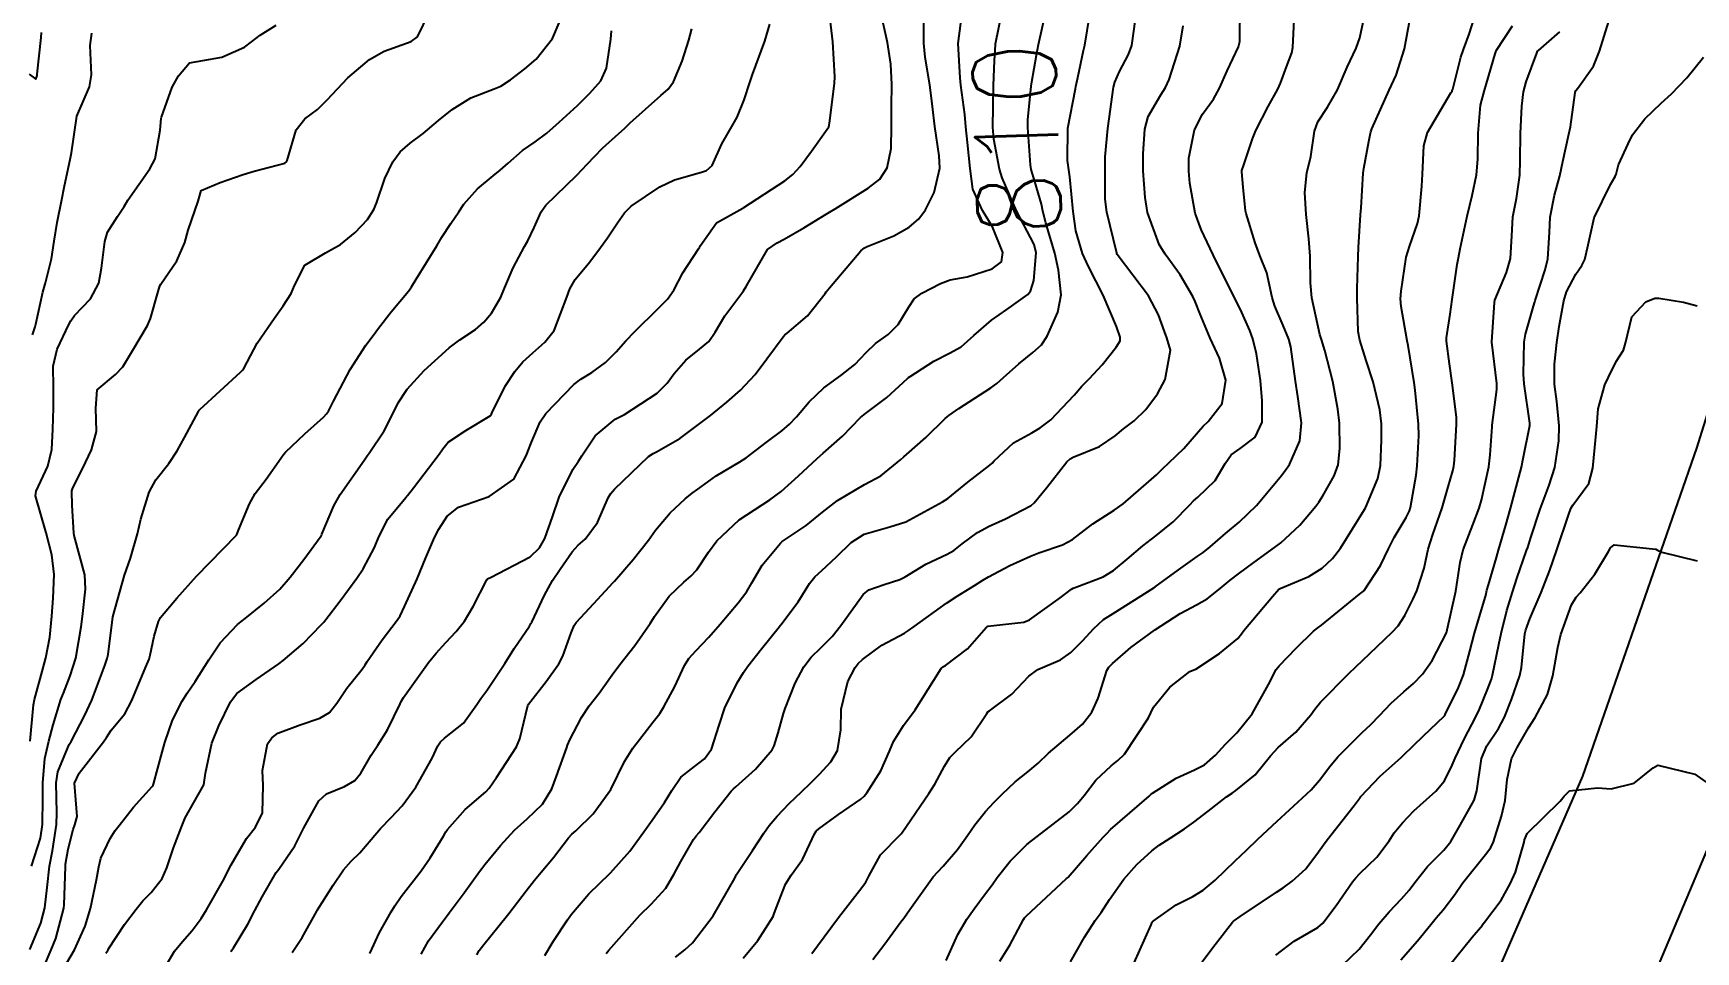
# Model space of a CAD drawing. Header units: metres. Extents: x 307586 to 320046, y 7427249 to 7434250.
# Drawn here: x 319260.7 to 319340.5, y 7428476.5 to 7428520.6 of the extents above; entities that cross this region are included whole.
import ezdxf
from ezdxf.enums import TextEntityAlignment as Align

# ---------------------------------------------------------------- set-up
doc = ezdxf.new("R2010")
doc.units = ezdxf.units.M
doc.header["$MEASUREMENT"] = 0
for name, color, linetype in [('Cotas', 45, 'Continuous'), ('Curvas de Nivel 1m', 11, 'Continuous'), ('Curvas de Nivel 5m', 15, 'Continuous'), ('Vias Primárias', 230, 'Continuous')]:
    doc.layers.add(name, color=color, linetype=linetype)
doc.styles.add('Style-STANDARD', font='STANDARD.shx')

msp = doc.modelspace()

# ---------------------------------------------------------------- linework, layer by layer
at = {"layer": 'Curvas de Nivel 1m', "flags": 128}
for points, elevation in [([(319267.061, 7428475.767), (319267.492, 7428476.508), (319267.866, 7428476.969), (319268.338, 7428477.497), (319268.767, 7428478.073), (319269.03, 7428478.49), (319269.866, 7428479.976), (319270.105, 7428480.474), (319270.2, 7428480.648), (319270.38, 7428480.957), (319270.95, 7428481.909), (319271.377, 7428482.46), (319271.718, 7428483.148), (319271.747, 7428484.457), (319271.708, 7428485.18), (319271.959, 7428486.455), (319272.153, 7428486.747), (319272.451, 7428486.96), (319273.522, 7428487.369), (319274.462, 7428487.688), (319274.92, 7428487.961), (319275.285, 7428488.412), (319275.762, 7428489.126), (319276.489, 7428490.032), (319276.643, 7428490.247), (319276.731, 7428490.398), (319277.455, 7428491.445), (319278.175, 7428492.383), (319278.312, 7428492.595), (319278.53, 7428493.046), (319279.141, 7428494.371), (319279.53, 7428495.343), (319279.966, 7428496.359), (319280.173, 7428496.752), (319280.578, 7428497.375), (319281.122, 7428497.807), (319282.593, 7428498.33), (319283.765, 7428499.155), (319284.382, 7428500.312), (319284.44, 7428500.488), (319284.622, 7428500.933), (319285.042, 7428501.899), (319285.307, 7428502.3), (319286.657, 7428503.701), (319286.986, 7428503.95), (319287.519, 7428504.271), (319288.174, 7428504.761), (319288.678, 7428505.266), (319289.147, 7428505.792), (319289.578, 7428506.247), (319290.704, 7428507.345), (319291.146, 7428507.788), (319291.444, 7428508.223), (319291.88, 7428509.059), (319292.639, 7428510.211), (319292.679, 7428510.265), (319292.735, 7428510.366), (319293.503, 7428511.451), (319294.763, 7428512.164), (319294.778, 7428512.174), (319294.812, 7428512.189), (319296.776, 7428513.479), (319297.159, 7428513.777), (319297.517, 7428514.153), (319298.054, 7428514.888), (319298.81, 7428515.952), (319298.886, 7428516.065), (319298.91, 7428516.139), (319298.92, 7428516.244), (319299.166, 7428518.135), (319299.182, 7428518.48), (319299.08, 7428520.137), (319298.88, 7428521.925)], 806), ([(319300.999, 7428476.103), (319301.576, 7428476.863), (319302.351, 7428477.911), (319302.481, 7428478.088), (319302.774, 7428478.501), (319303.893, 7428480.067), (319304.122, 7428480.319), (319304.381, 7428480.581), (319305.062, 7428481.384), (319305.539, 7428482.049), (319305.888, 7428482.565), (319306.415, 7428483.214), (319306.815, 7428483.64), (319307.208, 7428484.032), (319307.835, 7428484.623), (319308.439, 7428485.105), (319308.937, 7428485.521), (319309.436, 7428486.005), (319310.462, 7428486.878), (319311.056, 7428487.395), (319311.514, 7428487.98), (319311.815, 7428488.642), (319312.236, 7428489.973), (319312.333, 7428490.134), (319312.498, 7428490.303), (319313.387, 7428491.079), (319314.522, 7428491.912), (319314.538, 7428491.924), (319314.564, 7428491.94), (319315.757, 7428492.702), (319316.535, 7428493.131), (319317.038, 7428493.415), (319317.663, 7428493.909), (319318.144, 7428494.309), (319318.554, 7428494.619), (319319.288, 7428495.163), (319320.284, 7428495.874), (319320.575, 7428496.094), (319321.492, 7428496.952), (319322.261, 7428497.853), (319322.402, 7428498.045), (319322.601, 7428498.361), (319323.14, 7428499.317), (319323.328, 7428499.839), (319323.415, 7428500.622), (319323.393, 7428501.839), (319323.32, 7428502.513), (319323.081, 7428503.846), (319322.685, 7428505.337), (319322.526, 7428505.852), (319322.454, 7428506.093), (319322.073, 7428507.856), (319322.009, 7428508.571), (319321.99, 7428509.858), (319321.921, 7428510.688), (319321.799, 7428511.86), (319321.728, 7428512.906), (319321.831, 7428513.86), (319322.014, 7428514.639), (319322.203, 7428515.856), (319322.363, 7428516.309), (319322.824, 7428517.005), (319323.292, 7428517.845), (319323.763, 7428518.927), (319324.192, 7428519.837), (319324.37, 7428520.333), (319324.697, 7428521.832)], 817), ([(319304.515, 7428476.058), (319305.086, 7428477.312), (319305.519, 7428478.048), (319305.865, 7428478.538), (319306.365, 7428479.203), (319306.72, 7428479.686), (319306.965, 7428480.034), (319307.588, 7428480.825), (319308.397, 7428481.63), (319308.612, 7428481.805), (319308.891, 7428482.013), (319310.415, 7428483.196), (319310.821, 7428483.584), (319311.14, 7428483.983), (319311.707, 7428484.704), (319312.444, 7428485.395), (319312.764, 7428485.649), (319313.077, 7428485.961), (319314.225, 7428487.698), (319314.347, 7428487.942), (319314.476, 7428488.21), (319315.249, 7428489.169), (319316.217, 7428489.923), (319316.411, 7428490.004), (319316.495, 7428490.043), (319317.632, 7428490.783), (319318.517, 7428491.507), (319318.685, 7428491.733), (319318.799, 7428491.896), (319320.181, 7428493.517), (319320.492, 7428493.871), (319320.519, 7428493.895), (319320.544, 7428493.91), (319321.922, 7428494.487), (319322.558, 7428494.889), (319323.062, 7428495.347), (319323.447, 7428495.837), (319324.592, 7428497.699), (319324.636, 7428497.776), (319324.656, 7428497.819), (319325.235, 7428499.192), (319325.365, 7428499.813), (319325.419, 7428501.028), (319325.411, 7428501.812), (319325.327, 7428502.49), (319325.006, 7428503.825), (319324.678, 7428504.848), (319324.365, 7428505.833), (319324.288, 7428506.243), (319324.236, 7428507.835), (319324.248, 7428508.306), (319324.286, 7428509.835), (319324.302, 7428510.279), (319324.404, 7428511.834), (319324.428, 7428512.172), (319324.533, 7428513.832), (319324.561, 7428514.058), (319324.806, 7428515.351), (319324.885, 7428515.756), (319324.901, 7428515.829), (319324.947, 7428515.961), (319325.783, 7428517.816), (319326.108, 7428518.547), (319326.515, 7428519.805), (319326.883, 7428521.8)], 818), ([(319307.088, 7428476.032), (319307.572, 7428476.796), (319308.228, 7428478.021), (319308.276, 7428478.099), (319308.355, 7428478.191), (319310.297, 7428479.991), (319310.339, 7428480.025), (319310.374, 7428480.059), (319311.275, 7428481.096), (319312.057, 7428481.973), (319312.223, 7428482.154), (319312.407, 7428482.337), (319314.255, 7428483.943), (319314.345, 7428484.02), (319314.425, 7428484.081), (319315.554, 7428484.811), (319316.442, 7428485.206), (319316.913, 7428485.448), (319317.452, 7428485.91), (319317.929, 7428486.435), (319318.464, 7428486.975), (319319.205, 7428487.889), (319320.064, 7428489.452), (319320.27, 7428489.873), (319320.353, 7428490.014), (319320.498, 7428490.198), (319321.323, 7428491.05), (319322.15, 7428491.854), (319322.354, 7428492.022), (319322.526, 7428492.155), (319324.35, 7428493.632), (319324.543, 7428493.786), (319324.559, 7428493.804), (319324.573, 7428493.82), (319325.364, 7428495.009), (319325.751, 7428495.808), (319326.021, 7428496.363), (319326.588, 7428497.309), (319326.756, 7428497.633), (319326.805, 7428497.798), (319327.068, 7428499.343), (319327.127, 7428499.795), (319327.205, 7428501.227), (319327.192, 7428501.795), (319327.027, 7428503.429), (319326.976, 7428503.797), (319326.689, 7428505.565), (319326.649, 7428505.801), (319326.353, 7428507.449), (319326.327, 7428507.806), (319326.348, 7428508.176), (319326.603, 7428509.802), (319326.748, 7428510.327), (319327.133, 7428511.423), (319327.214, 7428511.795), (319327.35, 7428513.222), (319327.383, 7428513.794), (319327.442, 7428515.155), (319327.625, 7428515.792), (319328.741, 7428517.69), (319328.8, 7428517.78), (319328.809, 7428517.804), (319328.834, 7428517.866), (319329.225, 7428519.407), (319329.35, 7428519.773), (319329.617, 7428520.515), (319330.023, 7428521.763)], 819), ([(319260.546, 7428476.588), (319261.078, 7428477.846), (319261.271, 7428478.581), (319261.377, 7428479.566), (319261.49, 7428480.579), (319261.635, 7428481.327), (319261.821, 7428482.576), (319261.836, 7428483.148), (319261.811, 7428484.576), (319261.885, 7428485.118), (319262.441, 7428486.424), (319262.522, 7428486.569), (319263.186, 7428487.836), (319263.515, 7428488.554), (319264.142, 7428490.206), (319264.258, 7428490.552), (319264.299, 7428490.749), (319264.523, 7428492.55), (319265.095, 7428494.542), (319265.374, 7428495.36), (319265.72, 7428496.533), (319265.873, 7428497.231), (319266.269, 7428498.525), (319266.599, 7428499.131), (319267.213, 7428499.908), (319267.619, 7428500.51), (319267.975, 7428501.154), (319268.641, 7428502.399), (319268.679, 7428502.463), (319268.704, 7428502.499), (319270.661, 7428504.288), (319270.753, 7428504.378), (319270.812, 7428504.469), (319271.459, 7428505.678), (319271.989, 7428506.457), (319272.276, 7428506.868), (319272.698, 7428507.48), (319273.083, 7428508.071), (319273.246, 7428508.445), (319273.745, 7428509.417), (319274.729, 7428510.009), (319275.456, 7428510.419), (319276.166, 7428510.985), (319276.751, 7428511.618), (319277.056, 7428512.1), (319277.18, 7428512.396), (319277.583, 7428513.583), (319277.964, 7428514.388), (319278.314, 7428514.858), (319278.796, 7428515.276), (319279.424, 7428515.75), (319280.153, 7428516.36), (319280.818, 7428516.899), (319281.716, 7428517.449), (319282.828, 7428517.886), (319283.142, 7428518.014), (319283.613, 7428518.322), (319284.306, 7428518.848), (319284.843, 7428519.316), (319285.627, 7428520.298), (319285.996, 7428521.163)], 802), ([(319260.63, 7428480.587), (319261.05, 7428481.926), (319261.153, 7428482.582), (319261.168, 7428483.83), (319261.162, 7428484.583), (319261.267, 7428485.75), (319261.453, 7428486.58), (319261.664, 7428487.368), (319262.041, 7428488.574), (319262.159, 7428488.89), (319262.484, 7428489.716), (319262.757, 7428490.567), (319263.014, 7428492.067), (319263.07, 7428492.565), (319263.224, 7428493.875), (319263.192, 7428494.564), (319262.681, 7428496.45), (319262.651, 7428496.569), (319262.583, 7428497.903), (319262.565, 7428498.57), (319262.566, 7428498.597), (319262.594, 7428498.687), (319263.215, 7428499.956), (319263.506, 7428500.561), (319263.739, 7428501.446), (319263.72, 7428502.559), (319263.773, 7428503.437), (319264.659, 7428504.182), (319265.007, 7428504.545), (319265.482, 7428505.349), (319266.191, 7428506.527), (319266.344, 7428506.87), (319266.708, 7428508.165), (319266.792, 7428508.438), (319266.832, 7428508.519), (319267.604, 7428509.632), (319267.979, 7428510.508), (319268.138, 7428511.11), (319268.623, 7428512.501), (319268.653, 7428512.612), (319268.768, 7428513.015), (319269.677, 7428513.392), (319270.776, 7428513.771), (319271.305, 7428513.938), (319272.782, 7428514.317), (319272.856, 7428514.376), (319272.891, 7428514.449), (319273.331, 7428515.911), (319273.743, 7428516.441), (319274.348, 7428516.896), (319274.817, 7428517.354), (319275.814, 7428518.415), (319276.842, 7428519.295), (319277.546, 7428519.693), (319278.851, 7428520.164), (319279.156, 7428520.375), (319279.703, 7428521.535)], 801), ([(319270.201, 7428476.472), (319270.246, 7428476.549), (319270.326, 7428476.672), (319271.001, 7428477.806), (319271.35, 7428478.46), (319271.703, 7428479.113), (319272.371, 7428480.28), (319272.489, 7428480.448), (319273.264, 7428481.563), (319273.696, 7428482.431), (319274.416, 7428483.719), (319274.783, 7428484.052), (319275.644, 7428484.408), (319276.135, 7428484.694), (319276.429, 7428485.045), (319276.929, 7428485.904), (319277.244, 7428486.392), (319277.709, 7428487.132), (319278.314, 7428488.382), (319278.366, 7428488.49), (319278.476, 7428488.68), (319279.677, 7428490.362), (319280.051, 7428490.806), (319280.507, 7428491.31), (319281.012, 7428491.848), (319281.4, 7428492.341), (319281.817, 7428493.05), (319282.469, 7428494.331), (319282.501, 7428494.373), (319282.544, 7428494.395), (319282.651, 7428494.436), (319284.554, 7428495.432), (319285.006, 7428495.856), (319285.258, 7428496.3), (319285.625, 7428497.341), (319285.952, 7428498.29), (319286.606, 7428499.614), (319286.871, 7428500.017), (319287.032, 7428500.276), (319287.669, 7428501.228), (319288.639, 7428502.03), (319288.79, 7428502.108), (319289.078, 7428502.253), (319290.653, 7428503.28), (319291.127, 7428503.757), (319291.473, 7428504.222), (319292.024, 7428504.866), (319292.681, 7428505.386), (319293.132, 7428505.759), (319293.436, 7428506.203), (319293.906, 7428506.992), (319294.712, 7428508.073), (319294.798, 7428508.189), (319294.927, 7428508.399), (319295.952, 7428510.172), (319296.403, 7428510.499), (319296.741, 7428510.676), (319297.683, 7428511.217), (319298.759, 7428511.87), (319298.928, 7428511.97), (319299.201, 7428512.133), (319300.773, 7428513.115), (319301.332, 7428513.549), (319301.695, 7428514.101), (319301.874, 7428515.022), (319301.892, 7428516.099), (319301.889, 7428517.032), (319301.909, 7428518.099), (319301.872, 7428519.071), (319301.698, 7428520.102), (319301.373, 7428521.608)], 807), ([(319273.136, 7428476.438), (319273.609, 7428477.156), (319274.315, 7428478.421), (319274.354, 7428478.491), (319275.106, 7428479.672), (319275.604, 7428480.408), (319275.964, 7428480.82), (319276.385, 7428481.227), (319276.931, 7428481.859), (319277.367, 7428482.39), (319277.882, 7428482.912), (319278.414, 7428483.475), (319279.075, 7428484.37), (319279.848, 7428485.769), (319280.128, 7428486.355), (319280.249, 7428486.549), (319280.448, 7428486.72), (319281.354, 7428487.446), (319282.002, 7428488.335), (319282.185, 7428488.624), (319282.48, 7428489.021), (319283.34, 7428490.317), (319283.781, 7428491.034), (319284.52, 7428492.103), (319284.595, 7428492.226), (319284.632, 7428492.299), (319285.239, 7428493.59), (319285.629, 7428494.289), (319285.994, 7428494.843), (319286.564, 7428495.666), (319286.86, 7428495.986), (319287.198, 7428496.274), (319287.78, 7428497.069), (319288.303, 7428498.263), (319288.406, 7428498.45), (319288.597, 7428498.672), (319290.242, 7428500.236), (319290.457, 7428500.39), (319290.617, 7428500.471), (319291.744, 7428501.101), (319292.636, 7428501.778), (319292.883, 7428501.964), (319293.216, 7428502.204), (319293.997, 7428502.849), (319294.655, 7428503.433), (319295.354, 7428504.18), (319295.919, 7428504.926), (319296.69, 7428505.993), (319296.776, 7428506.074), (319296.897, 7428506.158), (319297.864, 7428506.986), (319298.712, 7428508.066), (319298.763, 7428508.139), (319298.92, 7428508.341), (319300.417, 7428510.115), (319300.597, 7428510.25), (319300.736, 7428510.313), (319302.009, 7428510.833), (319302.75, 7428511.255), (319303.201, 7428511.64), (319303.533, 7428512.082), (319303.938, 7428512.911), (319304.213, 7428514.076), (319304.191, 7428514.677), (319303.974, 7428516.078), (319303.87, 7428517.032), (319303.73, 7428518.081), (319303.518, 7428519.412), (319303.447, 7428520.084), (319303.454, 7428521.504)], 808), ([(319276.865, 7428476.395), (319277.331, 7428477.397), (319277.882, 7428478.385), (319278.059, 7428478.68), (319278.36, 7428479.122), (319279.331, 7428480.366), (319279.762, 7428480.979), (319280.398, 7428482.031), (319280.516, 7428482.235), (319280.597, 7428482.348), (319281.444, 7428483.308), (319282.421, 7428484.159), (319282.596, 7428484.327), (319282.942, 7428484.837), (319283.898, 7428486.308), (319284.065, 7428486.689), (319284.443, 7428488.3), (319284.474, 7428488.366), (319285.329, 7428489.447), (319285.94, 7428490.286), (319286.128, 7428490.654), (319286.516, 7428491.789), (319286.66, 7428492.139), (319286.763, 7428492.278), (319287.607, 7428493.195), (319288.542, 7428494.189), (319288.608, 7428494.259), (319289.502, 7428495.303), (319290.233, 7428496.235), (319290.578, 7428496.715), (319291.268, 7428497.541), (319292, 7428498.216), (319292.331, 7428498.477), (319292.598, 7428498.679), (319293.49, 7428499.315), (319294.611, 7428499.992), (319294.916, 7428500.185), (319295.887, 7428500.908), (319296.633, 7428501.472), (319297.002, 7428501.792), (319297.334, 7428502.153), (319297.938, 7428502.86), (319298.657, 7428503.531), (319299.464, 7428504.128), (319300.136, 7428504.653), (319300.68, 7428505.23), (319301.134, 7428505.658), (319301.744, 7428506.099), (319302.222, 7428506.57), (319302.706, 7428507.395), (319302.989, 7428507.808), (319303.349, 7428508.084), (319304.25, 7428508.542), (319304.719, 7428508.717), (319305.529, 7428508.866), (319306.725, 7428509.247), (319307.172, 7428509.592), (319307.246, 7428510.035), (319306.751, 7428511.266), (319306.258, 7428512.048), (319305.792, 7428513.074), (319305.665, 7428514.057), (319305.545, 7428515.316), (319305.461, 7428516.06), (319305.412, 7428516.654), (319305.231, 7428518.064), (319305.188, 7428518.416), (319305.098, 7428520.066), (319305.299, 7428521.641)], 809), ([(319281.991, 7428476.333), (319282.113, 7428476.545), (319282.33, 7428476.83), (319283.008, 7428477.655), (319283.526, 7428478.312), (319284.364, 7428479.401), (319284.758, 7428479.907), (319285.077, 7428480.293), (319285.672, 7428480.999), (319286.398, 7428481.938), (319286.56, 7428482.119), (319286.741, 7428482.277), (319287.579, 7428483.101), (319288.423, 7428484.26), (319289.09, 7428485.604), (319289.481, 7428486.245), (319290.466, 7428487.516), (319290.781, 7428487.916), (319290.976, 7428488.225), (319291.497, 7428489.206), (319291.97, 7428490.215), (319292.169, 7428490.542), (319292.504, 7428490.916), (319293.134, 7428491.58), (319293.677, 7428492.193), (319294.533, 7428493.214), (319294.95, 7428493.765), (319295.192, 7428494.174), (319295.689, 7428495.035), (319296.572, 7428496.091), (319296.609, 7428496.123), (319296.651, 7428496.159), (319297.798, 7428496.93), (319298.587, 7428497.568), (319299.31, 7428498.129), (319300.601, 7428498.896), (319301.385, 7428499.322), (319302.349, 7428500.093), (319302.483, 7428500.223), (319302.617, 7428500.337), (319303.552, 7428501.158), (319304.475, 7428502.072), (319304.563, 7428502.152), (319304.644, 7428502.213), (319305.128, 7428502.543), (319306.658, 7428503.542), (319306.949, 7428503.748), (319307.272, 7428504.034), (319308.006, 7428504.693), (319308.681, 7428505.233), (319309.098, 7428505.602), (319309.374, 7428506.01), (319309.872, 7428507.17), (319310.035, 7428508), (319309.904, 7428509.182), (319309.732, 7428510.005), (319309.309, 7428511.458), (319309.161, 7428512.014), (319309.096, 7428512.345), (319308.777, 7428513.442), (319308.605, 7428514.022), (319308.57, 7428514.239), (319308.434, 7428516.024), (319308.442, 7428516.399), (319308.607, 7428518.022), (319308.634, 7428518.223), (319308.848, 7428519.503), (319308.955, 7428520.018), (319309.306, 7428521.584)], 811), ([(319285.257, 7428476.291), (319285.656, 7428476.964), (319286.349, 7428478.009), (319286.459, 7428478.172), (319286.538, 7428478.278), (319287.377, 7428479.255), (319288.373, 7428480.23), (319288.404, 7428480.26), (319289.335, 7428481.3), (319290.017, 7428482.236), (319290.409, 7428482.799), (319291.006, 7428483.636), (319291.352, 7428484.221), (319291.789, 7428484.86), (319292.44, 7428485.366), (319292.919, 7428485.73), (319293.262, 7428486.198), (319293.623, 7428487.351), (319293.891, 7428488.189), (319294.485, 7428489.38), (319294.787, 7428489.88), (319294.997, 7428490.175), (319295.662, 7428491.012), (319296.522, 7428492.088), (319296.555, 7428492.127), (319296.584, 7428492.159), (319297.42, 7428493.266), (319297.963, 7428494.146), (319298.218, 7428494.474), (319298.552, 7428494.774), (319299.263, 7428495.429), (319299.959, 7428496.119), (319300.577, 7428496.522), (319301.813, 7428496.865), (319302.583, 7428497.104), (319304.352, 7428498.064), (319304.595, 7428498.232), (319305.566, 7428499.014), (319306.611, 7428499.822), (319306.726, 7428499.925), (319306.827, 7428500.038), (319307.757, 7428500.897), (319308.633, 7428501.386), (319309.038, 7428501.613), (319309.538, 7428502.007), (319310.655, 7428503.19), (319311.035, 7428503.611), (319311.398, 7428503.983), (319312.006, 7428504.644), (319312.686, 7428505.484), (319312.866, 7428505.792), (319312.875, 7428505.968), (319312.698, 7428506.484), (319312.062, 7428507.977), (319311.357, 7428509.353), (319311.061, 7428509.987), (319310.749, 7428511.072), (319310.61, 7428511.992), (319310.45, 7428513.666), (319310.405, 7428513.996), (319310.344, 7428514.442), (319310.359, 7428515.997), (319310.722, 7428517.882), (319310.75, 7428517.991), (319310.837, 7428518.428), (319311.115, 7428519.723), (319311.172, 7428519.987), (319311.41, 7428521.449)], 812), ([(319288.21, 7428476.386), (319288.336, 7428476.553), (319289.819, 7428478.238), (319290.358, 7428478.764), (319291.067, 7428479.521), (319291.471, 7428480.219), (319291.784, 7428480.814), (319292.398, 7428481.857), (319292.545, 7428482.063), (319292.663, 7428482.206), (319293.417, 7428483.199), (319294.2, 7428484.183), (319294.308, 7428484.299), (319294.426, 7428484.398), (319295.375, 7428485.235), (319296.171, 7428486.163), (319296.264, 7428486.352), (319296.461, 7428486.986), (319296.716, 7428487.912), (319296.788, 7428488.157), (319297.272, 7428489.365), (319297.687, 7428490.148), (319298.036, 7428490.609), (319298.507, 7428491.06), (319299.046, 7428491.601), (319299.464, 7428492.126), (319300.538, 7428493.617), (319300.809, 7428493.839), (319301.547, 7428494.1), (319302.295, 7428494.344), (319302.549, 7428494.473), (319303.552, 7428495.081), (319304.565, 7428495.563), (319304.885, 7428495.74), (319305.291, 7428496.053), (319306.022, 7428496.602), (319306.582, 7428496.901), (319307.363, 7428497.254), (319308.592, 7428497.895), (319308.749, 7428498.018), (319309.329, 7428498.738), (319310.314, 7428499.994), (319310.471, 7428500.137), (319310.616, 7428500.208), (319311.885, 7428500.716), (319312.632, 7428501.24), (319313.028, 7428501.574), (319313.548, 7428501.961), (319314.107, 7428502.496), (319314.656, 7428503.253), (319315.03, 7428503.944), (319315.281, 7428505.344), (319315.107, 7428505.944), (319314.992, 7428506.242), (319314.704, 7428507.046), (319314.228, 7428507.955), (319312.733, 7428509.943), (319312.718, 7428509.97), (319312.708, 7428509.996), (319312.223, 7428511.975), (319312.155, 7428512.59), (319312.148, 7428513.976), (319312.152, 7428514.617), (319312.274, 7428515.975), (319312.345, 7428516.448), (319312.556, 7428517.973), (319312.609, 7428518.199), (319312.84, 7428518.717), (319313.277, 7428519.538), (319313.436, 7428519.964), (319313.605, 7428521.23)], 813), ([(319298.077, 7428476.401), (319298.339, 7428476.765), (319299.359, 7428478.125), (319300.366, 7428479.42), (319300.663, 7428479.814), (319300.816, 7428480.106), (319301.366, 7428481.123), (319302.315, 7428482.091), (319302.361, 7428482.133), (319302.404, 7428482.196), (319303.696, 7428484.071), (319303.979, 7428484.517), (319304.443, 7428485.381), (319304.701, 7428485.806), (319304.951, 7428486.055), (319305.72, 7428486.788), (319306.472, 7428487.908), (319306.527, 7428487.984), (319306.592, 7428488.039), (319307.666, 7428488.843), (319308.49, 7428489.703), (319308.921, 7428490.014), (319310.004, 7428490.493), (319310.506, 7428490.831), (319311.079, 7428491.42), (319311.584, 7428491.979), (319312.078, 7428492.424), (319312.53, 7428492.715), (319314.479, 7428493.941), (319314.517, 7428493.966), (319314.544, 7428493.991), (319315.675, 7428494.81), (319316.566, 7428495.437), (319316.847, 7428495.639), (319317.186, 7428495.914), (319317.932, 7428496.554), (319318.585, 7428497.093), (319319.416, 7428497.888), (319320.607, 7428499.326), (319320.84, 7428499.638), (319320.992, 7428499.866), (319321.5, 7428500.996), (319321.57, 7428501.861), (319321.397, 7428503.121), (319321.288, 7428503.864), (319321.056, 7428505.498), (319320.959, 7428505.867), (319320.7, 7428506.529), (319320.296, 7428507.463), (319320.166, 7428507.878), (319319.901, 7428509.053), (319319.58, 7428509.887), (319319.343, 7428510.492), (319318.917, 7428511.898), (319318.89, 7428512.024), (319318.776, 7428513.165), (319318.712, 7428513.901), (319318.716, 7428513.968), (319318.787, 7428514.198), (319319.214, 7428515.487), (319319.385, 7428515.891), (319319.98, 7428517.038), (319320.433, 7428517.876), (319320.559, 7428518.152), (319320.849, 7428518.942), (319321.107, 7428519.62), (319321.162, 7428519.867), (319321.234, 7428521.512)], 816), ([(319316.743, 7428475.916), (319317.429, 7428476.823), (319318.267, 7428477.901), (319318.309, 7428477.945), (319318.354, 7428477.973), (319318.636, 7428478.176), (319320.368, 7428479.337), (319320.689, 7428479.547), (319321.13, 7428479.862), (319321.775, 7428480.463), (319322.394, 7428481.273), (319322.631, 7428481.615), (319322.805, 7428481.844), (319324.097, 7428483.502), (319324.347, 7428483.821), (319324.38, 7428483.864), (319324.424, 7428483.923), (319325.343, 7428484.908), (319326.349, 7428485.801), (319326.406, 7428485.848), (319326.454, 7428485.892), (319327.421, 7428486.833), (319328.411, 7428487.781), (319328.443, 7428487.81), (319328.474, 7428487.856), (319329.114, 7428489.15), (319329.348, 7428489.767), (319329.648, 7428490.897), (319329.879, 7428491.76), (319330.429, 7428493.639), (319330.456, 7428493.751), (319330.471, 7428493.824), (319330.548, 7428494.086), (319330.924, 7428495.39), (319331.028, 7428495.745), (319331.377, 7428496.95), (319331.594, 7428497.74), (319331.805, 7428498.537), (319332.124, 7428499.735), (319332.215, 7428500.146), (319332.533, 7428501.731), (319332.532, 7428501.844), (319332.255, 7428503.734), (319332.218, 7428504.186), (319332.261, 7428505.734), (319332.318, 7428506.112), (319332.71, 7428507.451), (319332.771, 7428507.671), (319332.786, 7428507.729), (319333.265, 7428509.195), (319333.395, 7428509.723), (319333.479, 7428511), (319333.513, 7428511.722), (319333.707, 7428512.787), (319333.963, 7428513.718), (319334.113, 7428514.397), (319334.406, 7428515.714), (319334.474, 7428516.056), (319334.712, 7428517.711), (319334.744, 7428517.801), (319334.836, 7428517.924), (319335.58, 7428518.971), (319335.878, 7428519.695), (319336.325, 7428521.136)], 822), ([(319260.513, 7428518.595), (319260.829, 7428518.351), (319260.895, 7428518.527), (319260.904, 7428518.589), (319261.084, 7428520.354), (319261.1, 7428520.588)], 798), ([(319260.678, 7428506.074), (319260.806, 7428506.464), (319260.836, 7428506.588), (319261.164, 7428508.128), (319261.293, 7428508.584), (319261.585, 7428509.721), (319261.712, 7428510.58), (319261.856, 7428511.469), (319262.082, 7428512.577), (319262.196, 7428513.148), (319262.494, 7428514.573), (319262.54, 7428514.818), (319262.803, 7428516.57), (319263.412, 7428517.976), (319263.505, 7428518.563), (319263.445, 7428519.966), (319263.529, 7428520.563)], 799), ([(319261.197, 7428475.698), (319261.574, 7428476.577), (319261.788, 7428477.118), (319262.176, 7428478.572), (319262.194, 7428478.733), (319262.251, 7428480.571), (319262.263, 7428480.683), (319262.385, 7428481.406), (319262.622, 7428482.344), (319262.707, 7428482.565), (319262.81, 7428482.967), (319262.682, 7428484.566), (319262.914, 7428485.049), (319264.079, 7428486.545), (319264.226, 7428486.764), (319264.451, 7428487.104), (319265.104, 7428487.893), (319265.438, 7428488.53), (319266.115, 7428490.15), (319266.266, 7428490.523), (319266.316, 7428490.702), (319266.509, 7428491.623), (319266.716, 7428492.322), (319266.824, 7428492.517), (319267.596, 7428493.445), (319268.543, 7428494.5), (319270.459, 7428496.472), (319270.501, 7428496.534), (319270.567, 7428496.712), (319271.08, 7428497.971), (319271.367, 7428498.462), (319271.894, 7428499.163), (319272.61, 7428500.176), (319272.723, 7428500.337), (319272.809, 7428500.448), (319273.735, 7428501.33), (319274.639, 7428502.138), (319274.783, 7428502.286), (319274.881, 7428502.426), (319275.122, 7428502.898), (319275.911, 7428504.411), (319276.675, 7428505.585), (319277.023, 7428506.053), (319277.282, 7428506.394), (319277.89, 7428507.193), (319278.71, 7428508.173), (319278.8, 7428508.291), (319278.855, 7428508.378), (319279.093, 7428508.751), (319280.081, 7428510.36), (319280.322, 7428510.773), (319280.749, 7428511.428), (319281.126, 7428511.978), (319281.371, 7428512.344), (319282.022, 7428513.086), (319282.777, 7428513.708), (319283.124, 7428513.982), (319283.493, 7428514.323), (319284.181, 7428514.927), (319284.798, 7428515.339), (319285.349, 7428515.758), (319285.952, 7428516.293), (319286.821, 7428517.089), (319287.422, 7428517.679), (319287.942, 7428518.269), (319288.221, 7428518.885), (319288.434, 7428520.264), (319288.459, 7428520.664)], 803), ([(319262.317, 7428475.947), (319262.69, 7428476.564), (319263.199, 7428477.698), (319263.454, 7428478.553), (319263.748, 7428479.931), (319263.849, 7428480.548), (319263.959, 7428480.966), (319264.393, 7428481.906), (319264.643, 7428482.294), (319264.827, 7428482.536), (319265.528, 7428483.413), (319266.422, 7428484.405), (319266.468, 7428484.474), (319266.487, 7428484.519), (319266.895, 7428486.059), (319267.017, 7428486.514), (319267.387, 7428487.583), (319267.855, 7428488.506), (319268.097, 7428488.884), (319268.482, 7428489.447), (319269.141, 7428490.49), (319269.684, 7428491.303), (319270.519, 7428492.183), (319270.677, 7428492.312), (319270.881, 7428492.466), (319271.787, 7428493.201), (319272.537, 7428493.88), (319273.046, 7428494.445), (319273.697, 7428495.293), (319274.519, 7428496.43), (319274.538, 7428496.456), (319274.564, 7428496.52), (319275.138, 7428497.868), (319275.438, 7428498.417), (319276.61, 7428500.087), (319276.742, 7428500.268), (319276.837, 7428500.398), (319277.549, 7428501.471), (319278.019, 7428502.386), (319278.22, 7428502.812), (319278.654, 7428503.469), (319279.474, 7428504.368), (319280.674, 7428505.462), (319281.183, 7428505.839), (319281.925, 7428506.338), (319282.333, 7428506.689), (319282.695, 7428507.125), (319283.142, 7428507.892), (319283.328, 7428508.324), (319283.743, 7428509.299), (319284.292, 7428510.314), (319284.45, 7428510.6), (319284.747, 7428511.233), (319285.085, 7428511.978), (319285.31, 7428512.302), (319286.777, 7428513.734), (319287.049, 7428514.008), (319287.295, 7428514.275), (319288.023, 7428515.039), (319288.805, 7428515.75), (319289.081, 7428515.983), (319289.355, 7428516.252), (319290.826, 7428517.573), (319291.18, 7428517.876), (319291.437, 7428518.224), (319291.855, 7428519.208), (319292.171, 7428520.217), (319292.309, 7428520.768)], 804), ([(319291.528, 7428476.218), (319291.985, 7428476.565), (319292.34, 7428476.899), (319293.343, 7428478.195), (319294.371, 7428480.007), (319294.425, 7428480.127), (319294.457, 7428480.179), (319295.223, 7428481.339), (319295.774, 7428482.166), (319296.033, 7428482.537), (319296.411, 7428482.982), (319296.986, 7428483.585), (319297.585, 7428484.148), (319298.012, 7428484.562), (319298.436, 7428485), (319298.981, 7428485.596), (319299.299, 7428486.127), (319299.461, 7428487.123), (319299.483, 7428488.125), (319299.807, 7428489.441), (319300.155, 7428490.115), (319300.301, 7428490.307), (319300.499, 7428490.507), (319301.427, 7428491.183), (319302.518, 7428491.77), (319302.719, 7428491.888), (319302.98, 7428492.083), (319304.534, 7428493.203), (319305.054, 7428493.539), (319305.878, 7428494.047), (319306.283, 7428494.307), (319306.549, 7428494.472), (319307.581, 7428495.006), (319308.565, 7428495.468), (319308.959, 7428495.623), (319310.104, 7428495.997), (319310.576, 7428496.255), (319311.553, 7428497.011), (319312.59, 7428497.672), (319313.007, 7428497.964), (319314.607, 7428499.364), (319314.9, 7428499.647), (319315.203, 7428499.934), (319315.92, 7428500.634), (319316.636, 7428501.449), (319316.861, 7428501.696), (319317.099, 7428501.915), (319317.771, 7428502.79), (319317.936, 7428503.907), (319317.63, 7428504.959), (319317.196, 7428505.915), (319316.704, 7428507.073), (319316.467, 7428507.68), (319316.362, 7428507.925), (319315.754, 7428508.966), (319315.022, 7428509.946), (319314.74, 7428510.418), (319314.188, 7428511.956), (319314.063, 7428512.664), (319313.975, 7428513.958), (319313.979, 7428514.774), (319314.061, 7428515.958), (319314.211, 7428516.564), (319314.829, 7428517.597), (319315.051, 7428517.947), (319315.226, 7428518.334), (319315.741, 7428519.937), (319315.896, 7428520.906)], 814), ([(319313.544, 7428475.952), (319314.351, 7428477.772), (319314.403, 7428477.889), (319314.451, 7428477.939), (319315.562, 7428478.727), (319316.365, 7428479.133), (319316.857, 7428479.426), (319317.434, 7428479.909), (319317.908, 7428480.376), (319318.387, 7428480.838), (319318.933, 7428481.354), (319319.484, 7428481.884), (319320.412, 7428482.75), (319320.994, 7428483.288), (319321.624, 7428483.858), (319322.031, 7428484.252), (319322.436, 7428484.706), (319322.925, 7428485.364), (319323.308, 7428485.837), (319324.465, 7428486.99), (319324.9, 7428487.385), (319325.323, 7428487.811), (319325.878, 7428488.407), (319326.49, 7428488.95), (319326.945, 7428489.347), (319327.376, 7428489.791), (319327.849, 7428490.447), (319328.523, 7428491.78), (319328.983, 7428493.773), (319329.183, 7428495.151), (319329.33, 7428495.769), (319329.789, 7428496.966), (319330.092, 7428497.758), (319330.211, 7428498.144), (319330.558, 7428499.751), (319330.629, 7428500.321), (319330.722, 7428501.669), (319330.729, 7428501.749), (319330.949, 7428503.458), (319330.945, 7428503.747), (319330.712, 7428505.731), (319330.706, 7428505.75), (319330.83, 7428507.631), (319330.852, 7428507.749), (319331.409, 7428509.067), (319331.598, 7428509.741), (319331.659, 7428510.836), (319331.709, 7428511.741), (319331.882, 7428512.628), (319332.048, 7428513.737), (319332.069, 7428514.462), (319332.079, 7428515.737), (319332.147, 7428517.058), (319332.229, 7428517.736), (319332.356, 7428518.22), (319332.861, 7428519.596), (319332.901, 7428519.691), (319332.939, 7428519.729), (319333.971, 7428520.62)], 821), ([(319320.337, 7428476.319), (319321.226, 7428476.979), (319322.351, 7428477.642), (319322.59, 7428477.846), (319323.228, 7428478.704), (319324.023, 7428479.825), (319324.175, 7428480.024), (319324.379, 7428480.23), (319325.189, 7428481.014), (319325.779, 7428481.806), (319326.025, 7428482.185), (319326.412, 7428482.669), (319326.965, 7428483.247), (319327.57, 7428483.789), (319328.026, 7428484.187), (319328.436, 7428484.678), (319328.8, 7428485.423), (319328.939, 7428485.773), (319329.378, 7428486.682), (319329.946, 7428487.758), (319330.113, 7428488.121), (319330.493, 7428489.057), (319330.685, 7428489.563), (319330.74, 7428489.748), (319331.046, 7428491.217), (319331.15, 7428491.744), (319331.425, 7428492.85), (319331.698, 7428493.738), (319331.906, 7428494.383), (319332.377, 7428495.732), (319332.427, 7428495.879), (319332.579, 7428496.348), (319333.03, 7428497.723), (319333.456, 7428498.872), (319333.735, 7428499.713), (319333.925, 7428501), (319333.937, 7428501.711), (319333.819, 7428502.877), (319333.721, 7428503.714), (319333.717, 7428504.675), (319333.818, 7428505.719), (319333.941, 7428506.477), (319334.167, 7428507.715), (319334.295, 7428508.138), (319334.732, 7428508.988), (319335.029, 7428509.415), (319335.176, 7428509.704), (319335.303, 7428510.257), (319335.62, 7428511.697), (319336.393, 7428513.299), (319336.624, 7428513.682), (319336.67, 7428513.796), (319336.791, 7428514.236), (319337.242, 7428515.24), (319337.46, 7428515.674), (319338.044, 7428516.445), (319338.828, 7428517.2), (319339.331, 7428517.653), (319340.067, 7428518.419), (319340.859, 7428519.401)], 823), ([(319323.532, 7428475.832), (319324.341, 7428476.599), (319324.879, 7428477.283), (319325.287, 7428477.811), (319325.774, 7428478.391), (319326.365, 7428479.013), (319326.739, 7428479.427), (319327.01, 7428479.794), (319327.613, 7428480.566), (319328.399, 7428481.357), (319328.744, 7428481.775), (319329.191, 7428482.549), (319329.861, 7428483.758), (319329.988, 7428484.198), (319330.212, 7428485.754), (319330.459, 7428486.353), (319331.025, 7428487.187), (319331.32, 7428487.742), (319331.649, 7428488.575), (319332.042, 7428489.735), (319332.123, 7428490.117), (319332.296, 7428491.732), (319332.336, 7428491.921), (319332.53, 7428492.46), (319333.068, 7428493.722), (319333.489, 7428494.786), (319333.809, 7428495.711), (319334.416, 7428497.528), (319334.477, 7428497.702), (319334.509, 7428497.786), (319334.596, 7428497.915), (319335.356, 7428498.948), (319335.549, 7428499.691), (319335.645, 7428500.677), (319335.739, 7428501.689), (319335.805, 7428502.535), (319336.136, 7428503.685), (319336.297, 7428504.057), (319336.68, 7428504.794), (319337.021, 7428505.343), (319337.123, 7428505.676), (319337.428, 7428506.95), (319338.1, 7428507.666), (319338.535, 7428507.842), (319338.716, 7428507.848), (319339.898, 7428507.642), (319340.558, 7428507.478)], 824), ([(319328.629, 7428475.776), (319329.769, 7428477.181), (319330.256, 7428477.751), (319330.294, 7428477.811), (319330.355, 7428477.898), (319331.157, 7428478.956), (319331.587, 7428479.738), (319331.835, 7428480.289), (319332.25, 7428481.732), (319332.281, 7428481.854), (319332.407, 7428482.152), (319333.984, 7428483.707), (319334.184, 7428483.946), (319334.43, 7428484.204), (319335.772, 7428484.348), (319336.432, 7428484.303), (319337.536, 7428484.569), (319338.448, 7428485.307), (319338.679, 7428485.427), (319340.443, 7428484.991), (319342.423, 7428483.61)], 826)]:
    msp.add_lwpolyline(points, dxfattribs=dict(at, elevation=elevation))
at = {"layer": 'Curvas de Nivel 5m', "flags": 128}
for points, elevation in [([(319294.784, 7428476.175), (319295.488, 7428477.022), (319296.213, 7428478.161), (319296.254, 7428478.261), (319296.357, 7428478.566), (319296.802, 7428479.722), (319297.087, 7428480.153), (319297.629, 7428480.903), (319298.197, 7428482.142), (319298.278, 7428482.267), (319298.405, 7428482.377), (319299.349, 7428483.062), (319300.42, 7428483.805), (319300.581, 7428483.948), (319300.705, 7428484.107), (319301.38, 7428485.16), (319301.807, 7428486.096), (319301.987, 7428486.565), (319302.465, 7428487.33), (319303.037, 7428488.082), (319303.927, 7428489.508), (319304.278, 7428490.063), (319304.397, 7428490.159), (319304.495, 7428490.221), (319305.539, 7428491.018), (319306.432, 7428492.041), (319306.48, 7428492.083), (319306.523, 7428492.097), (319308.252, 7428492.296), (319308.527, 7428492.403), (319309.997, 7428493.457), (319310.542, 7428493.871), (319310.613, 7428493.918), (319310.784, 7428493.988), (319312.057, 7428494.468), (319312.555, 7428494.772), (319313.202, 7428495.322), (319313.963, 7428495.949), (319314.578, 7428496.428), (319315.407, 7428497.11), (319316.207, 7428497.924), (319316.394, 7428498.123), (319316.597, 7428498.294), (319317.427, 7428499.09), (319317.91, 7428499.907), (319318.199, 7428500.325), (319318.624, 7428500.634), (319319.349, 7428501.172), (319319.682, 7428501.884), (319319.686, 7428502.917), (319319.609, 7428503.886), (319319.407, 7428505.164), (319319.24, 7428505.892), (319319.1, 7428506.297), (319318.706, 7428507.16), (319318.338, 7428507.904), (319317.933, 7428508.695), (319317.334, 7428509.914), (319316.751, 7428511.143), (319316.468, 7428511.924), (319316.21, 7428513.362), (319316.158, 7428513.929), (319316.167, 7428514.555), (319316.432, 7428515.926), (319316.82, 7428516.672), (319317.351, 7428517.391), (319317.637, 7428517.912), (319318.006, 7428518.744), (319318.551, 7428519.903), (319318.609, 7428520.159), (319318.632, 7428521.903)], 815), ([(319264.196, 7428476.416), (319264.29, 7428476.54), (319264.3, 7428476.563), (319264.324, 7428476.622), (319265.083, 7428477.791), (319265.643, 7428478.527), (319265.967, 7428478.914), (319266.361, 7428479.32), (319266.889, 7428479.993), (319267.125, 7428480.512), (319267.44, 7428481.456), (319267.837, 7428482.506), (319268.008, 7428482.903), (319268.414, 7428483.634), (319268.892, 7428484.493), (319268.975, 7428485.039), (319269.285, 7428486.487), (319269.615, 7428487.323), (319270.172, 7428488.475), (319270.477, 7428488.868), (319271.406, 7428489.539), (319272.491, 7428490.292), (319272.702, 7428490.447), (319273.667, 7428491.271), (319274.519, 7428492.163), (319274.647, 7428492.293), (319274.755, 7428492.418), (319275.432, 7428493.311), (319276.246, 7428494.404), (319276.548, 7428494.86), (319277.081, 7428495.872), (319277.298, 7428496.393), (319277.73, 7428497.234), (319278.591, 7428498.275), (319278.638, 7428498.334), (319278.672, 7428498.379), (319278.954, 7428498.732), (319280.194, 7428500.356), (319280.361, 7428500.609), (319280.622, 7428500.932), (319281.473, 7428501.498), (319282.641, 7428502.188), (319282.695, 7428502.277), (319282.716, 7428502.329), (319283.36, 7428503.619), (319283.813, 7428504.319), (319284.203, 7428504.779), (319284.677, 7428505.224), (319285.26, 7428505.725), (319285.716, 7428506.295), (319286.315, 7428507.892), (319286.46, 7428508.284), (319286.717, 7428508.729), (319287.417, 7428509.582), (319287.927, 7428510.268), (319288.264, 7428510.741), (319288.751, 7428511.458), (319289.076, 7428511.937), (319289.398, 7428512.25), (319290.772, 7428513.183), (319291.479, 7428513.519), (319292.78, 7428513.891), (319293.014, 7428513.974), (319293.283, 7428514.205), (319293.747, 7428515.252), (319294.297, 7428516.195), (319294.488, 7428516.522), (319294.825, 7428517.365), (319295.098, 7428518.186), (319295.225, 7428518.572), (319295.821, 7428520.175), (319296.051, 7428520.987)], 805), ([(319279.333, 7428476.365), (319279.685, 7428477.008), (319280.346, 7428477.907), (319280.536, 7428478.162), (319280.674, 7428478.347), (319281.397, 7428479.305), (319282.131, 7428480.332), (319282.231, 7428480.475), (319282.378, 7428480.662), (319283.14, 7428481.571), (319283.81, 7428482.309), (319284.408, 7428482.853), (319285.142, 7428483.566), (319285.593, 7428484.288), (319285.82, 7428484.895), (319286.309, 7428486.281), (319286.345, 7428486.39), (319286.457, 7428486.643), (319287.018, 7428487.724), (319287.389, 7428488.271), (319287.862, 7428488.883), (319288.488, 7428489.763), (319288.858, 7428490.255), (319289.579, 7428491.172), (319290.316, 7428492.233), (319290.526, 7428492.566), (319291.221, 7428493.539), (319291.936, 7428494.216), (319292.266, 7428494.494), (319292.552, 7428494.807), (319293.119, 7428495.647), (319293.515, 7428496.196), (319294.583, 7428497.199), (319296.05, 7428498.168), (319296.597, 7428498.562), (319297.439, 7428499.317), (319298.337, 7428500.143), (319298.481, 7428500.275), (319298.617, 7428500.396), (319299.54, 7428501.216), (319300.411, 7428502.113), (319300.645, 7428502.305), (319301.679, 7428503.073), (319302.662, 7428503.982), (319302.715, 7428504.037), (319302.789, 7428504.089), (319303.935, 7428504.816), (319304.68, 7428505.197), (319305.237, 7428505.509), (319305.851, 7428506.053), (319306.7, 7428506.781), (319307.436, 7428507.302), (319308.441, 7428508.023), (319308.566, 7428508.17), (319308.72, 7428508.688), (319308.837, 7428510.018), (319308.739, 7428510.418), (319307.89, 7428512.029), (319307.205, 7428513.61), (319307.075, 7428514.037), (319306.804, 7428515.469), (319306.755, 7428516.041), (319306.787, 7428517.995), (319306.79, 7428518.041), (319306.845, 7428519.249), (319306.889, 7428520.003), (319306.892, 7428520.04), (319307.226, 7428521.688)], 810), ([(319260.559, 7428486.589), (319260.729, 7428488.327), (319260.772, 7428488.587), (319261.143, 7428489.927), (319261.321, 7428490.582), (319261.509, 7428491.579), (319261.606, 7428492.579), (319261.664, 7428493.447), (319261.71, 7428494.578), (319261.604, 7428495.528), (319261.333, 7428496.582), (319260.825, 7428498.352), (319260.846, 7428498.587), (319261.413, 7428499.774), (319261.599, 7428500.58), (319261.655, 7428501.552), (319261.687, 7428502.58), (319261.674, 7428503.559), (319261.668, 7428504.58), (319261.856, 7428505.393), (319262.423, 7428506.573), (319262.51, 7428506.747), (319262.69, 7428507.016), (319263.457, 7428507.807), (319263.855, 7428508.559), (319263.992, 7428509.286), (319264.137, 7428510.556), (319264.279, 7428511.016), (319264.751, 7428511.758), (319265.069, 7428512.235), (319265.255, 7428512.543), (319266.298, 7428514.047), (319266.56, 7428514.523), (319266.797, 7428515.902), (319266.855, 7428516.467), (319266.863, 7428516.519), (319267.378, 7428517.962), (319267.682, 7428518.512), (319268.206, 7428519.14), (319268.84, 7428519.244), (319269.756, 7428519.4), (319270.847, 7428519.889), (319271.176, 7428520.14), (319271.598, 7428520.463), (319272.373, 7428520.943)], 800), ([(319310.483, 7428475.988), (319311.152, 7428477.175), (319311.677, 7428477.977), (319311.963, 7428478.368), (319312.363, 7428478.984), (319313.046, 7428479.96), (319313.675, 7428480.659), (319314.394, 7428481.324), (319314.746, 7428481.588), (319315.274, 7428481.931), (319315.96, 7428482.372), (319316.411, 7428482.688), (319317.101, 7428483.228), (319317.969, 7428483.905), (319318.24, 7428484.088), (319318.428, 7428484.208), (319319.353, 7428484.973), (319320.083, 7428485.876), (319320.457, 7428486.284), (319321.308, 7428487.018), (319322.026, 7428487.854), (319322.211, 7428488.118), (319322.479, 7428488.449), (319323.847, 7428489.83), (319324.175, 7428490.147), (319324.502, 7428490.457), (319325.197, 7428491.132), (319325.927, 7428491.806), (319326.214, 7428492.115), (319326.531, 7428492.616), (319326.929, 7428493.406), (319327.109, 7428493.794), (319327.464, 7428494.887), (319327.655, 7428495.789), (319327.868, 7428496.499), (319328.319, 7428497.783), (319328.379, 7428497.999), (319328.608, 7428498.795), (319328.837, 7428499.559), (319328.884, 7428499.776), (319328.91, 7428500.06), (319329.008, 7428501.775), (319329.007, 7428502.135), (319328.805, 7428503.778), (319328.677, 7428504.691), (319328.538, 7428505.782), (319328.538, 7428505.938), (319328.706, 7428507.072), (319328.805, 7428507.779), (319329.05, 7428509.463), (319329.112, 7428509.774), (319329.188, 7428510.214), (319329.517, 7428511.769), (319329.77, 7428512.763), (319329.973, 7428513.762), (319330.04, 7428514.515), (319330.055, 7428515.761), (319330.169, 7428517.102), (319330.342, 7428517.757), (319330.455, 7428518.139), (319330.86, 7428519.567), (319330.907, 7428519.705), (319330.924, 7428519.749), (319331.701, 7428520.915)], 820), ([(319326.336, 7428476.085), (319327.134, 7428477.003), (319327.773, 7428477.786), (319328.032, 7428478.107), (319328.364, 7428478.495), (319328.923, 7428479.223), (319329.3, 7428479.766), (319330.397, 7428481.144), (319330.661, 7428481.487), (319330.78, 7428481.746), (319331.174, 7428482.984), (319331.339, 7428483.741), (319331.437, 7428484.741), (319331.651, 7428485.738), (319331.915, 7428486.279), (319332.468, 7428487.219), (319332.793, 7428487.725), (319333.384, 7428488.822), (319333.641, 7428489.713), (319333.879, 7428491.072), (319334.024, 7428491.707), (319334.537, 7428493.123), (319334.754, 7428493.485), (319334.945, 7428493.696), (319335.643, 7428494.603), (319336.297, 7428495.683), (319336.4, 7428495.856), (319336.576, 7428495.999), (319338.42, 7428495.816), (319338.574, 7428495.794), (319338.664, 7428495.748), (319338.859, 7428495.656), (319340.567, 7428495.233)], 825)]:
    msp.add_lwpolyline(points, dxfattribs=dict(at, elevation=elevation))
at = {"layer": 'Vias Primárias', "elevation": 795.493}
msp.add_lwpolyline([(319410.579, 7428319.765), (319396.999, 7428319.202), (319382.526, 7428320.454, -0.148573), (319365.774, 7428327.171), (319355.289, 7428335.025), (319344.545, 7428344.856), (319332.453, 7428358.891), (319322.295, 7428371.104, -0.097992), (319311.005, 7428391.848), (319309.752, 7428406.092), (319310.436, 7428421.719), (319314.198, 7428438.488), (319320.239, 7428452.174), (319328.681, 7428470.193), (319335.069, 7428484.903), (319340.547, 7428500.649), (319348.188, 7428525.049), (319354.916, 7428542.057), (319362.444, 7428559.053), (319368.372, 7428579.909)], format="xyb", dxfattribs=at)
msp.add_lwpolyline([(319410.579, 7428319.765), (319396.999, 7428319.202), (319382.526, 7428320.454, -0.148573), (319365.774, 7428327.171), (319355.289, 7428335.025), (319344.545, 7428344.856), (319332.453, 7428358.891), (319322.295, 7428371.104, -0.097992), (319311.005, 7428391.848), (319309.752, 7428406.092), (319310.436, 7428421.719), (319314.198, 7428438.488), (319320.239, 7428452.174), (319328.681, 7428470.193), (319335.069, 7428484.903), (319340.547, 7428500.649), (319348.188, 7428525.049), (319354.916, 7428542.057), (319362.444, 7428559.053), (319368.372, 7428579.909)], format="xyb", dxfattribs=at)
at = {"layer": 'Vias Primárias', "elevation": 795.494}
msp.add_lwpolyline([(319355.223, 7428344.274), (319347.925, 7428351.374), (319340.336, 7428359.65), (319334.607, 7428366.551), (319327.559, 7428375.07), (319323.057, 7428381.437), (319319.874, 7428387.169), (319318.455, 7428390.833), (319316.495, 7428402.723), (319316.198, 7428411.738), (319317.568, 7428422.847), (319319.771, 7428433.584), (319323.244, 7428441.989), (319329.316, 7428456.285), (319336.072, 7428469.555), (319341.752, 7428483.065), (319347.138, 7428498.486), (319353.16, 7428515.328), (319358.597, 7428532.217), (319365.45, 7428548.081), (319371.865, 7428563.062)], dxfattribs=at)
msp.add_lwpolyline([(319355.223, 7428344.274), (319347.925, 7428351.374), (319340.336, 7428359.65), (319334.607, 7428366.551), (319327.559, 7428375.07), (319323.057, 7428381.437), (319319.874, 7428387.169), (319318.455, 7428390.833), (319316.495, 7428402.723), (319316.198, 7428411.738), (319317.568, 7428422.847), (319319.771, 7428433.584), (319323.244, 7428441.989), (319329.316, 7428456.285), (319336.072, 7428469.555), (319341.752, 7428483.065), (319347.138, 7428498.486), (319353.16, 7428515.328), (319358.597, 7428532.217), (319365.45, 7428548.081), (319371.865, 7428563.062)], dxfattribs=at)

# ---------------------------------------------------------------- texts
at = {"layer": 'Cotas', "style": 'Style-STANDARD'}
msp.add_text('810', height=4, rotation=92.02891, dxfattribs=at).set_placement((319307.905, 7428515.476, 810), align=Align.MIDDLE_CENTER)

doc.saveas('drawing.dxf')
